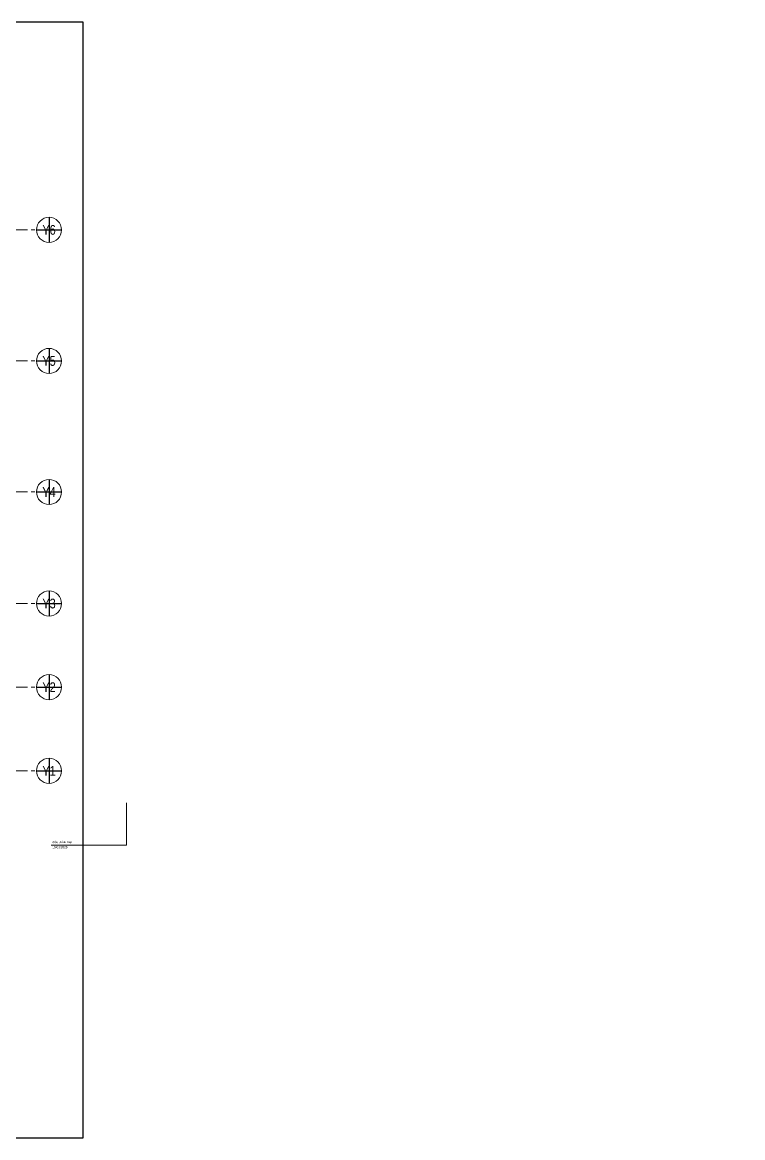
# Model space of a CAD drawing. Header units: millimetres. Extents: x -343543 to 400519, y -115663 to 104219.
# Drawn here: x -48425 to -22584, y -113156 to -73156 of the extents above; entities that cross this region are included whole.
import ezdxf
from ezdxf.enums import TextEntityAlignment as Align

# ---------------------------------------------------------------- set-up
doc = ezdxf.new("R2010")
doc.units = ezdxf.units.MM
doc.linetypes.add('XREF MAT BANG TUONG XAY$0$CENTER', pattern=[50.8, 31.75, -6.35, 6.35, -6.35])
doc.layers.get('0').update_dxf_attribs({"color": 231, "lineweight": 0})
doc.layers.get('DefPoints').update_dxf_attribs({"color": 191})
doc.layers.add('A-DIMS', color=8, linetype='Continuous')
for name, color, linetype, lineweight in [('A-SYMBOLS', 10, 'Continuous', 13), ('XREF MAT BANG TUONG XAY$0$00.xref_IKIGAI_Truc$0$A-SYMBOLS', 8, 'Continuous', 13), ('XREF MAT BANG TUONG XAY$0$A-GRID', 8, 'XREF MAT BANG TUONG XAY$0$CENTER', 15)]:
    doc.layers.add(name, color=color, linetype=linetype, lineweight=lineweight)
doc.styles.add('XREF MAT BANG TUONG XAY$0$00.xref_IKIGAI_Truc$0$VTK_Arial_3.5 mm', font='arial.ttf', dxfattribs={"width": 0.8, "height": 3.5})
doc.styles.add('XREF MAT BANG TUONG XAY$0$01.Xref _MB T2-Mai$0$$0$spa-base plan$0$P-AV-P00-10$1$Standard', font='arial.ttf')
doc.styles.add('XREF MAT BANG TUONG XAY$0$01.Xref _MB T2-Mai$0$Standard', font='arial.ttf')
doc.dimstyles.new('XREF MAT BANG TUONG XAY$0$01.Xref _MB T2-Mai$0$Standard', dxfattribs={"dimtxt": 0.18, "dimasz": 0.18, "dimexe": 0.18, "dimexo": 0.0625, "dimgap": 0.09, "dimtad": 0, "dimtih": 1, "dimtoh": 1, "dimdec": 4, "dimzin": 0, "dimdsep": 46, "dimtxsty": 'XREF MAT BANG TUONG XAY$0$01.Xref _MB T2-Mai$0$Standard', "dimcen": 0.09, "dimadec": 0, "dimazin": 0, "dimtfac": 1, "dimtdec": 4, "dimtofl": 0, "dimtmove": 0, "dimatfit": 3, "dimfxl": 1, "dimtolj": 1, "dimtzin": 0, "dimarcsym": 0})

# ---------------------------------------------------------------- blocks, each defined once
blk = doc.blocks.new('*U131')
at = {"color": 8}
blk.add_circle((0, 0), 4.5, dxfattribs=at)
at = {"layer": 'DefPoints', "color": 8}
for p, q in [((0, 4.5), (0, -4.5)), ((-4.5, 0), (4.5, 0))]:
    blk.add_line(p, q, dxfattribs=at)
at = {"color": 8, "style": 'XREF MAT BANG TUONG XAY$0$00.xref_IKIGAI_Truc$0$VTK_Arial_3.5 mm', "width": 0.8}
blk.add_attdef('X12', text='', height=3.5, dxfattribs=at).set_placement((0, 0), align=Align.MIDDLE_CENTER)
blk = doc.blocks.new('XREF MAT BANG TUONG XAY$0$00.xref_IKIGAI_Truc')
at = {"layer": 'XREF MAT BANG TUONG XAY$0$A-GRID', "color": 8, "ltscale": 20}
for points in [[(-2907.5, 19400), (42750, 19400)], [(-2907.5, 14700), (42750, 14700)], [(-2907.5, 10000), (42750, 10000)], [(-2907.5, 6000), (42750, 6000)], [(-2907.5, 3000), (42750, 3000)], [(-2907.5, 0), (42750, 0)]]:
    blk.add_lwpolyline(points, dxfattribs=at)
at = {"layer": 'XREF MAT BANG TUONG XAY$0$00.xref_IKIGAI_Truc$0$A-SYMBOLS', "color": 8}
ref = blk.add_blockref('*U131', (43200, 19400), dxfattribs=dict(at, xscale=100, yscale=100, zscale=100))
ref.add_attrib('X12', 'Y6', dxfattribs={"layer": '0', "height": 350, "style": 'XREF MAT BANG TUONG XAY$0$00.xref_IKIGAI_Truc$0$VTK_Arial_3.5 mm', "width": 0.8}).set_placement((43200, 19400), align=Align.MIDDLE_CENTER)
ref = blk.add_blockref('*U131', (43200, 14700), dxfattribs=dict(at, xscale=100, yscale=100, zscale=100))
ref.add_attrib('X12', 'Y5', dxfattribs={"layer": '0', "height": 350, "style": 'XREF MAT BANG TUONG XAY$0$00.xref_IKIGAI_Truc$0$VTK_Arial_3.5 mm', "width": 0.8}).set_placement((43200, 14700), align=Align.MIDDLE_CENTER)
ref = blk.add_blockref('*U131', (43200, 10000), dxfattribs=dict(at, xscale=100, yscale=100, zscale=100))
ref.add_attrib('X12', 'Y4', dxfattribs={"layer": '0', "height": 350, "style": 'XREF MAT BANG TUONG XAY$0$00.xref_IKIGAI_Truc$0$VTK_Arial_3.5 mm', "width": 0.8}).set_placement((43200, 10000), align=Align.MIDDLE_CENTER)
ref = blk.add_blockref('*U131', (43200, 6000), dxfattribs=dict(at, xscale=100, yscale=100, zscale=100))
ref.add_attrib('X12', 'Y3', dxfattribs={"layer": '0', "height": 350, "style": 'XREF MAT BANG TUONG XAY$0$00.xref_IKIGAI_Truc$0$VTK_Arial_3.5 mm', "width": 0.8}).set_placement((43200, 6000), align=Align.MIDDLE_CENTER)
ref = blk.add_blockref('*U131', (43200, 3000), dxfattribs=dict(at, xscale=100, yscale=100, zscale=100))
ref.add_attrib('X12', 'Y2', dxfattribs={"layer": '0', "height": 350, "style": 'XREF MAT BANG TUONG XAY$0$00.xref_IKIGAI_Truc$0$VTK_Arial_3.5 mm', "width": 0.8}).set_placement((43200, 3000), align=Align.MIDDLE_CENTER)
ref = blk.add_blockref('*U131', (43200, 0), dxfattribs=dict(at, xscale=100, yscale=100, zscale=100))
ref.add_attrib('X12', 'Y1', dxfattribs={"layer": '0', "height": 350, "style": 'XREF MAT BANG TUONG XAY$0$00.xref_IKIGAI_Truc$0$VTK_Arial_3.5 mm', "width": 0.8}).set_placement((43200, 0), align=Align.MIDDLE_CENTER)
blk = doc.blocks.new('01.Xref _MB T1')
at = {"color": 8}
blk.add_lwpolyline([(-4979.16252, -113156.18578), (44420.83748, -113156.18578), (44420.83748, -73156.18578), (-4979.16252, -73156.18578)], close=True, dxfattribs=at)
blk.add_blockref('XREF MAT BANG TUONG XAY$0$00.xref_IKIGAI_Truc', (-0.00927, -100000.00001), dxfattribs=at)
at = {"layer": 'DefPoints', "color": 8, "style": 'XREF MAT BANG TUONG XAY$0$01.Xref _MB T2-Mai$0$$0$spa-base plan$0$P-AV-P00-10$1$Standard'}
for s, p in [('điều chỉnh mái', (43323.78543, -102593.87514)), ('15/01/2025', (43323.78543, -102776.85382))]:
    blk.add_text(s, height=76.8, dxfattribs=at).set_placement(p)
at = {"color": 8}
blk.add_leader([(45984.75933, -101141.60935), (45984.75933, -102666.91545), (43279.58272, -102666.91545)], dimstyle='XREF MAT BANG TUONG XAY$0$01.Xref _MB T2-Mai$0$Standard', override={"dimgap": 0.09, "dimtad": 0}, dxfattribs=at)

msp = doc.modelspace()

# ---------------------------------------------------------------- hatches: boundary and pattern name
at = {"layer": 'A-DIMS'}
h = msp.add_hatch(dxfattribs=at)
h.set_pattern_fill('ANSI37', color=256, scale=50)
h.set_pattern_definition([(45, (0, 17719.66), (-112.2532, 112.2532), []), (135, (0, 17719.66), (-112.2532, -112.2532), [])])
edge = h.paths.add_edge_path()
edge.add_line((-47784.2, -82250), (-22584.2, -82250))

# ---------------------------------------------------------------- next in the draw order: block references
at = {"layer": 'A-SYMBOLS'}
msp.add_blockref('01.Xref _MB T1', (-90666.5, 0), dxfattribs=at)

# ---------------------------------------------------------------- next in the draw order: linework, layer by layer
at = {"layer": 'DefPoints'}
msp.add_lwpolyline([(-95645.7, -113156.2), (-46245.7, -113156.2), (-46245.7, -73156.2), (-95645.7, -73156.2)], close=True, dxfattribs=at)

doc.saveas('drawing.dxf')
